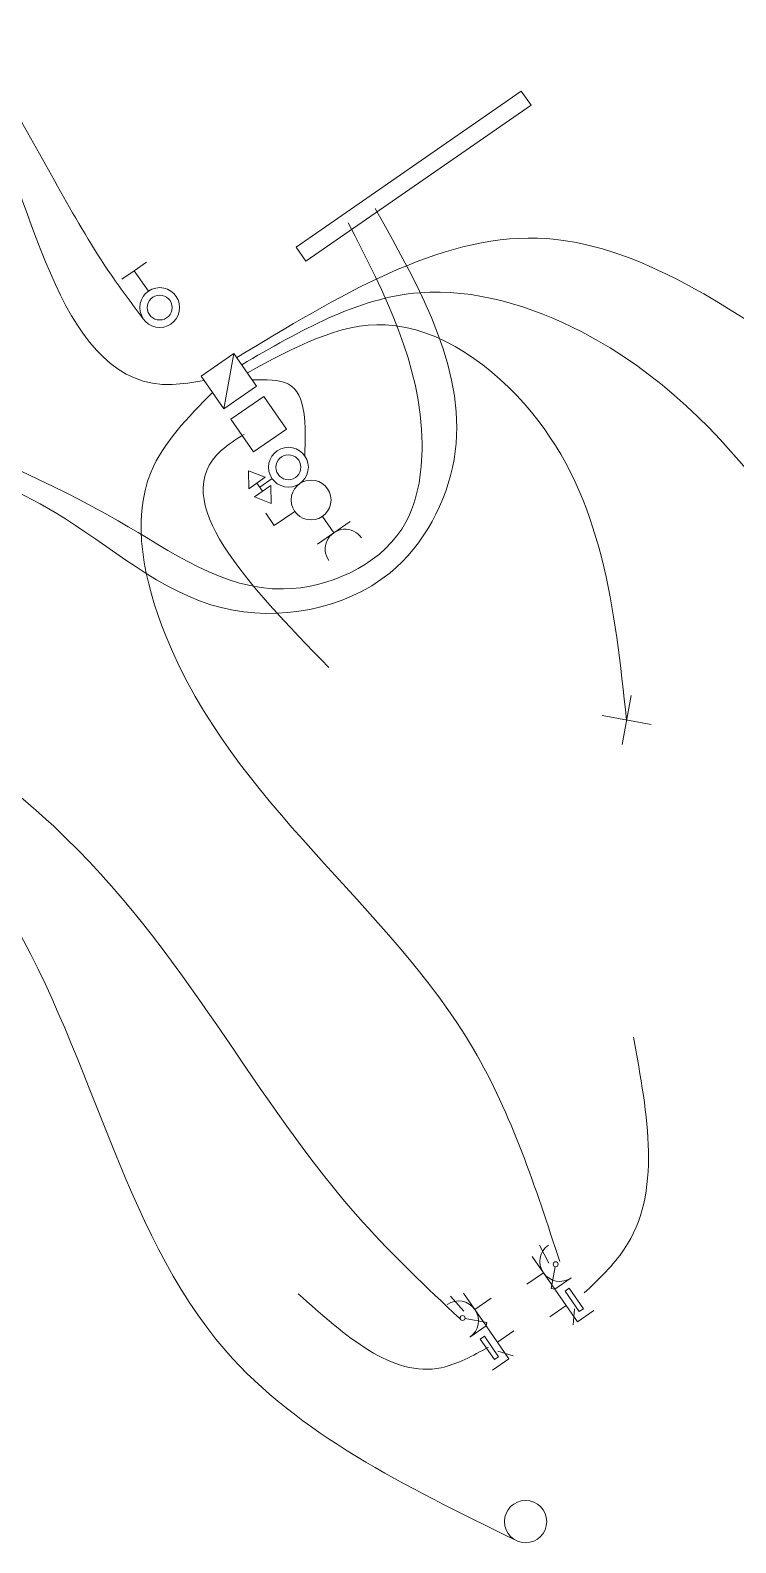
# Model space of a CAD drawing. Header units: metres. Extents: x 2747662.9 to 2747731.3, y 1250221.9 to 1250283.3.
# Drawn here: x 2747711.42 to 2747714.25, y 1250240.64 to 1250246.71 of the extents above; entities that cross this region are included whole.
import ezdxf

# ---------------------------------------------------------------- set-up
doc = ezdxf.new("R2010")
doc.units = ezdxf.units.M
doc.header["$MEASUREMENT"] = 0
doc.linetypes.add('EL_Boden', pattern=[900, 600, -300])
doc.layers.add('___elektro', color=7, linetype='Continuous')

msp = doc.modelspace()

# ---------------------------------------------------------------- linework, layer by layer
at = {"color": 30, "linetype": 'Continuous', "lineweight": 0, "true_color": 0xff8d1c}
for points in [[(2747712.4891, 1250245.8414), (2747713.393, 1250246.4687)], [(2747713.393, 1250246.4687), (2747713.432, 1250246.4124)], [(2747713.432, 1250246.4124), (2747712.5281, 1250245.7851)], [(2747712.5281, 1250245.7851), (2747712.4891, 1250245.8414)]]:
    msp.add_lwpolyline(points, dxfattribs=at)
for points, knots in [([(2747712.1186, 1250245.307), (2747712.075, 1250245.2993), (2747712.0314, 1250245.2917), (2747711.9907, 1250245.2902), (2747711.5485, 1250245.2742), (2747711.4365, 1250245.9865), (2747711.2264, 1250246.4623), (2747711.1235, 1250246.6952), (2747710.9972, 1250246.8714), (2747710.8709, 1250247.0477)], [0, 0, 0, 0, 1, 1, 1, 2, 2, 2, 3, 3, 3, 3]), ([(2747711.8747, 1250245.5538), (2747711.8312, 1250245.6116), (2747711.7876, 1250245.6694), (2747711.7467, 1250245.729), (2747711.5979, 1250245.9453), (2747711.4831, 1250246.184), (2747711.3475, 1250246.4092), (2747711.2107, 1250246.6366), (2747711.0527, 1250246.8504), (2747710.8946, 1250247.0641)], [0, 0, 0, 0, 1, 1, 1, 2, 2, 2, 3, 3, 3, 3]), ([(2747714.6406, 1250245.3146), (2747714.2492, 1250245.5899), (2747713.8577, 1250245.8653), (2747713.4576, 1250245.8778), (2747713.0608, 1250245.8902), (2747712.6554, 1250245.6442), (2747712.2501, 1250245.3982)], [0, 0, 0, 0, 1, 1, 1, 2, 2, 2, 2]), ([(2747715.9308, 1250242.5741), (2747715.6068, 1250243.0168), (2747715.2827, 1250243.4596), (2747714.979, 1250243.9383), (2747714.6028, 1250244.5314), (2747714.2579, 1250245.1798), (2747713.6362, 1250245.5014), (2747713.434, 1250245.6059), (2747713.2026, 1250245.676), (2747712.985, 1250245.659), (2747712.7344, 1250245.6395), (2747712.5021, 1250245.5046), (2747712.2698, 1250245.3697)], [0, 0, 0, 0, 1, 1, 1, 2, 2, 2, 3, 3, 3, 4, 4, 4, 4]), ([(2747713.8158, 1250243.9434), (2747713.7683, 1250244.3875), (2747713.7207, 1250244.8316), (2747713.4334, 1250245.1798), (2747713.2821, 1250245.3633), (2747713.0641, 1250245.5202), (2747712.8482, 1250245.53), (2747712.662, 1250245.5385), (2747712.4773, 1250245.4377), (2747712.2926, 1250245.3368)], [0, 0, 0, 0, 1, 1, 1, 2, 2, 2, 3, 3, 3, 3]), ([(2747712.3121, 1250245.3087), (2747712.3669, 1250245.31), (2747712.4218, 1250245.3113), (2747712.4578, 1250245.2917), (2747712.5305, 1250245.2522), (2747712.527, 1250245.1279), (2747712.5234, 1250245.0036)], [0, 0, 0, 0, 1, 1, 1, 2, 2, 2, 2]), ([(2747713.5474, 1250241.7691), (2747713.4504, 1250242.0655), (2747713.3534, 1250242.3618), (2747713.2015, 1250242.6211), (2747712.8597, 1250243.2047), (2747712.2401, 1250243.6007), (2747711.9653, 1250244.2807), (2747711.8775, 1250244.4981), (2747711.8249, 1250244.7444), (2747711.9058, 1250244.9395), (2747711.9551, 1250245.0583), (2747712.0539, 1250245.158), (2747712.1527, 1250245.2578)], [0, 0, 0, 0, 1, 1, 1, 2, 2, 2, 3, 3, 3, 4, 4, 4, 4]), ([(2747712.2797, 1250245.0902), (2747712.2467, 1250245.0692), (2747712.2136, 1250245.0481), (2747712.1879, 1250245.0252), (2747711.9657, 1250244.8274), (2747712.2926, 1250244.4908), (2747712.6196, 1250244.1542)], [0, 0, 0, 0, 1, 1, 1, 2, 2, 2, 2]), ([(2747713.1456, 1250241.5396), (2747713.0119, 1250241.6658), (2747712.8782, 1250241.792), (2747712.7577, 1250241.9259), (2747712.3133, 1250242.4196), (2747712.048, 1250243.0181), (2747711.5149, 1250243.5163), (2747711.1975, 1250243.813), (2747710.7852, 1250244.0741), (2747710.4124, 1250243.9943), (2747710.2623, 1250243.9622), (2747710.1186, 1250243.8748), (2747709.9749, 1250243.7874)], [0, 0, 0, 0, 1, 1, 1, 2, 2, 2, 3, 3, 3, 4, 4, 4, 4]), ([(2747713.3642, 1250240.6532), (2747712.93, 1250240.8652), (2747712.4958, 1250241.0772), (2747712.2056, 1250241.4105), (2747711.78, 1250241.899), (2747711.6636, 1250242.6482), (2747711.2959, 1250243.2244), (2747711.1381, 1250243.4718), (2747710.9339, 1250243.6873), (2747710.6641, 1250243.8242), (2747710.5566, 1250243.8788), (2747710.4387, 1250243.9208), (2747710.328, 1250243.9107), (2747710.2109, 1250243.8999), (2747710.1019, 1250243.8308), (2747709.9928, 1250243.7616)], [0, 0, 0, 0, 1, 1, 1, 2, 2, 2, 3, 3, 3, 4, 4, 4, 5, 5, 5, 5]), ([(2747713.6456, 1250241.6425), (2747713.7047, 1250241.6987), (2747713.7637, 1250241.7549), (2747713.8064, 1250241.8179), (2747713.9591, 1250242.0435), (2747713.9012, 1250242.3564), (2747713.8432, 1250242.6692)], [0, 0, 0, 0, 1, 1, 1, 2, 2, 2, 2]), ([(2747713.2613, 1250241.4252), (2747713.1977, 1250241.3904), (2747713.1341, 1250241.3557), (2747713.0712, 1250241.3425), (2747712.8752, 1250241.3015), (2747712.6862, 1250241.4702), (2747712.4972, 1250241.6389)], [0, 0, 0, 0, 1, 1, 1, 2, 2, 2, 2])]:
    msp.add_open_spline(points, degree=3, knots=knots, dxfattribs=at)
at = {"color": 30, "linetype": 'EL_Boden', "lineweight": 0, "true_color": 0xff8d1c}
for points in [[(2747709.4938, 1250245.864), (2747709.5924, 1250245.7894), (2747709.691, 1250245.7148), (2747709.791, 1250245.6413), (2747710.0162, 1250245.476), (2747710.2488, 1250245.3169), (2747710.5013, 1250245.2004), (2747710.8347, 1250245.0466), (2747711.2029, 1250244.9671), (2747711.5204, 1250244.7764), (2747711.7431, 1250244.6427), (2747711.9408, 1250244.4542), (2747712.1929, 1250244.3932), (2747712.4163, 1250244.3392), (2747712.6823, 1250244.3852), (2747712.8644, 1250244.5333), (2747713.0034, 1250244.6463), (2747713.0934, 1250244.8189), (2747713.1227, 1250244.9888), (2747713.182, 1250245.332), (2747712.9937, 1250245.6647), (2747712.8055, 1250245.9975)], [(2747709.5011, 1250245.8672), (2747709.7048, 1250245.7677), (2747709.9085, 1250245.6681), (2747710.1107, 1250245.5641), (2747710.3844, 1250245.4233), (2747710.6553, 1250245.2742), (2747710.9317, 1250245.145), (2747711.2115, 1250245.0142), (2747711.4971, 1250244.9038), (2747711.7741, 1250244.7429), (2747711.9871, 1250244.6193), (2747712.1951, 1250244.4659), (2747712.4374, 1250244.4693), (2747712.6172, 1250244.4719), (2747712.8159, 1250244.5609), (2747712.9125, 1250244.7095), (2747712.9763, 1250244.8077), (2747712.9955, 1250244.932), (2747712.9944, 1250245.0516), (2747712.9915, 1250245.3698), (2747712.8448, 1250245.6547), (2747712.6982, 1250245.9396)]]:
    msp.add_open_spline(points, degree=3, knots=[0, 0, 0, 0, 1, 1, 1, 2, 2, 2, 3, 3, 3, 4, 4, 4, 5, 5, 5, 6, 6, 6, 7, 7, 7, 7], dxfattribs=at)
at = {"layer": '___elektro', "color": 30, "linetype": 'Continuous', "lineweight": 0, "true_color": 0xff8d1c}
for p, q in [((2747711.838, 1250245.7473), (2747711.7886, 1250245.7131)), ((2747711.838, 1250245.7473), (2747711.8873, 1250245.7814)), ((2747711.8949, 1250245.6651), (2747711.838, 1250245.7473)), ((2747711.8949, 1250245.6651), (2747711.8949, 1250245.6651)), ((2747712.0062, 1250245.6449), (2747712.0063, 1250245.6449)), ((2747711.8747, 1250245.5538), (2747711.8747, 1250245.5538)), ((2747711.986, 1250245.5335), (2747711.9861, 1250245.5336)), ((2747712.2387, 1250245.4147), (2747712.1071, 1250245.3236)), ((2747712.1982, 1250245.192), (2747712.2387, 1250245.4147)), ((2747712.2058, 1250245.3919), (2747712.2058, 1250245.3919)), ((2747712.2222, 1250245.4033), (2747712.2223, 1250245.4033)), ((2747712.3298, 1250245.2831), (2747712.2387, 1250245.4147)), ((2747712.2501, 1250245.3982), (2747712.2501, 1250245.3983)), ((2747712.1071, 1250245.3236), (2747712.1982, 1250245.192)), ((2747712.1236, 1250245.3349), (2747712.1236, 1250245.335)), ((2747712.14, 1250245.3463), (2747712.1401, 1250245.3464)), ((2747712.1565, 1250245.3577), (2747712.1565, 1250245.3578)), ((2747712.1729, 1250245.3691), (2747712.1729, 1250245.3691)), ((2747712.1893, 1250245.3805), (2747712.1894, 1250245.3805)), ((2747712.2614, 1250245.3818), (2747712.2615, 1250245.3818)), ((2747712.2728, 1250245.3653), (2747712.2729, 1250245.3654)), ((2747712.2842, 1250245.3489), (2747712.2843, 1250245.3489)), ((2747712.2956, 1250245.3325), (2747712.2956, 1250245.3325)), ((2747712.1185, 1250245.3071), (2747712.1186, 1250245.3071)), ((2747712.1299, 1250245.2907), (2747712.13, 1250245.2907)), ((2747712.1413, 1250245.2742), (2747712.1413, 1250245.2743)), ((2747712.1982, 1250245.192), (2747712.3298, 1250245.2831)), ((2747712.307, 1250245.316), (2747712.307, 1250245.316)), ((2747712.3133, 1250245.2717), (2747712.3134, 1250245.2718)), ((2747712.3184, 1250245.2996), (2747712.3184, 1250245.2996)), ((2747712.1527, 1250245.2578), (2747712.1527, 1250245.2578)), ((2747712.1641, 1250245.2414), (2747712.1641, 1250245.2414)), ((2747712.1755, 1250245.2249), (2747712.1755, 1250245.2249)), ((2747712.1869, 1250245.2085), (2747712.1869, 1250245.2085)), ((2747712.2147, 1250245.2034), (2747712.2147, 1250245.2034)), ((2747712.3582, 1250245.242), (2747712.2267, 1250245.1509)), ((2747712.2311, 1250245.2148), (2747712.2312, 1250245.2148)), ((2747712.2476, 1250245.2262), (2747712.2476, 1250245.2262)), ((2747712.264, 1250245.2376), (2747712.264, 1250245.2376)), ((2747712.2804, 1250245.249), (2747712.2805, 1250245.249)), ((2747712.2969, 1250245.2604), (2747712.2969, 1250245.2604)), ((2747712.4493, 1250245.1105), (2747712.3582, 1250245.242)), ((2747712.2267, 1250245.1509), (2747712.3178, 1250245.0194)), ((2747712.2432, 1250245.1623), (2747712.2432, 1250245.1623)), ((2747712.3178, 1250245.0194), (2747712.4493, 1250245.1105)), ((2747712.4121, 1250245.0239), (2747712.4121, 1250245.0239)), ((2747712.5234, 1250245.0036), (2747712.5234, 1250245.0037)), ((2747712.297, 1250244.9441), (2747712.364, 1250244.9176)), ((2747712.297, 1250244.9441), (2747712.2983, 1250244.872)), ((2747712.364, 1250244.9176), (2747712.2983, 1250244.872)), ((2747712.3425, 1250244.8784), (2747712.3918, 1250244.9125)), ((2747712.3918, 1250244.9125), (2747712.3919, 1250244.9126)), ((2747712.3868, 1250244.8847), (2747712.321, 1250244.8392)), ((2747712.3881, 1250244.8126), (2747712.321, 1250244.8392)), ((2747712.3539, 1250244.8619), (2747712.3311, 1250244.8948)), ((2747712.3881, 1250244.8126), (2747712.3868, 1250244.8847)), ((2747712.5032, 1250244.8923), (2747712.5032, 1250244.8924)), ((2747712.5032, 1250244.8923), (2747712.5032, 1250244.8924)), ((2747712.6145, 1250244.8721), (2747712.6145, 1250244.8721)), ((2747712.483, 1250244.781), (2747712.4007, 1250244.7241)), ((2747712.483, 1250244.781), (2747712.483, 1250244.781)), ((2747712.4007, 1250244.7241), (2747712.3666, 1250244.7734)), ((2747712.7056, 1250244.7406), (2747712.5741, 1250244.6495)), ((2747712.5943, 1250244.7608), (2747712.5943, 1250244.7608)), ((2747712.6398, 1250244.695), (2747712.5943, 1250244.7608)), ((2747713.798, 1250243.845), (2747713.8337, 1250244.0418)), ((2747713.9142, 1250243.9256), (2747713.7174, 1250243.9613)), ((2747713.8158, 1250243.9434), (2747713.8159, 1250243.9435)), ((2747713.5031, 1250241.7628), (2747713.4658, 1250241.8343)), ((2747713.5272, 1250241.6578), (2747713.4361, 1250241.7894)), ((2747713.5292, 1250241.7479), (2747713.5133, 1250241.6604)), ((2747713.4816, 1250241.7236), (2747713.4159, 1250241.678)), ((2747713.4159, 1250241.678), (2747713.4159, 1250241.6781)), ((2747713.4159, 1250241.678), (2747713.4159, 1250241.6781)), ((2747713.5929, 1250241.7034), (2747713.5272, 1250241.6578)), ((2747713.1624, 1250241.5698), (2747713.1086, 1250241.6299)), ((2747713.2522, 1250241.5104), (2747713.1611, 1250241.6419)), ((2747713.2067, 1250241.5761), (2747713.2724, 1250241.6217)), ((2747713.2724, 1250241.6217), (2747713.2725, 1250241.6217)), ((2747713.2724, 1250241.6217), (2747713.2725, 1250241.6217)), ((2747713.5133, 1250241.6604), (2747713.5272, 1250241.6578)), ((2747713.5272, 1250241.6578), (2747713.6183, 1250241.5263)), ((2747713.5727, 1250241.5921), (2747713.507, 1250241.5465)), ((2747713.6063, 1250241.5788), (2747713.6019, 1250241.5149)), ((2747713.6183, 1250241.5263), (2747713.6841, 1250241.5719)), ((2747713.1672, 1250241.5402), (2747713.2548, 1250241.5243)), ((2747713.1865, 1250241.4648), (2747713.2522, 1250241.5104)), ((2747713.2548, 1250241.5243), (2747713.2522, 1250241.5104)), ((2747713.2522, 1250241.5104), (2747713.3433, 1250241.3788)), ((2747713.507, 1250241.5465), (2747713.507, 1250241.5465)), ((2747713.2978, 1250241.4446), (2747713.3635, 1250241.4902)), ((2747713.3635, 1250241.4902), (2747713.3636, 1250241.4902)), ((2747713.3433, 1250241.3788), (2747713.2776, 1250241.3333)), ((2747713.2984, 1250241.4086), (2747713.3598, 1250241.3902)), ((2747713.3618, 1250240.7946), (2747713.3619, 1250240.7946)), ((2747713.4801, 1250240.7731), (2747713.4801, 1250240.7731)), ((2747713.3404, 1250240.6763), (2747713.3404, 1250240.6763)), ((2747713.4586, 1250240.6548), (2747713.4587, 1250240.6548)), ((2747713.4586, 1250240.6548), (2747713.4587, 1250240.6548)), ((2747713.4586, 1250240.6548), (2747713.4587, 1250240.6548))]:
    msp.add_line(p, q, dxfattribs=at)
for points in [[(2747713.432, 1250246.4124), (2747712.5281, 1250245.7851), (2747712.4891, 1250245.8414), (2747713.393, 1250246.4687)], [(2747713.6423, 1250241.5794), (2747713.5854, 1250241.6616), (2747713.5689, 1250241.6503), (2747713.6259, 1250241.568)], [(2747713.2851, 1250241.375), (2747713.2282, 1250241.4572), (2747713.2446, 1250241.4686), (2747713.3016, 1250241.3864)]]:
    msp.add_lwpolyline(points, close=True, dxfattribs=at)
for centre, radius in [((2747711.9405, 1250245.5993), 0.08), ((2747711.9405, 1250245.5993), 0.05), ((2747712.4576, 1250244.9581), 0.08), ((2747712.4576, 1250244.9581), 0.05), ((2747712.5487, 1250244.8266), 0.08), ((2747713.531, 1250241.7578), 0.01), ((2747713.1573, 1250241.542), 0.01), ((2747713.4102, 1250240.7247), 0.085)]:
    msp.add_circle(centre, radius, dxfattribs=at)
for centre, start, end in [((2747712.6854, 1250244.6293), 34.7099, 214.7099), ((2747713.5474, 1250241.7691), 124.70989, 304.70989), ((2747713.1409, 1250241.5306), 304.7099, 124.70989)]:
    msp.add_arc(centre, 0.08, start, end, dxfattribs=at)

doc.saveas('drawing.dxf')
